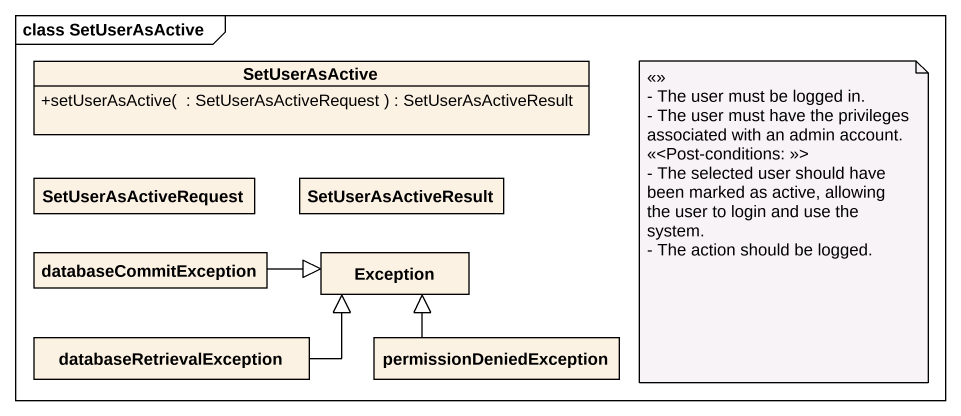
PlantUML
@startuml
mainframe class SetUserAsActive
hide circle
hide empty members
skinparam classAttributeIconSize 0
class SetUserAsActive {
  +setUserAsActive(  : SetUserAsActiveRequest ) : SetUserAsActiveResult
}
class SetUserAsActiveRequest
class SetUserAsActiveResult
class databaseCommitException
class "Exception" as Exception_
class databaseRetrievalException
class permissionDeniedException
databaseCommitException -right-|> Exception_
databaseRetrievalException -right-|> Exception_
permissionDeniedException -up-|> Exception_
note as N1
  <<>>
  - The user must be logged in.
  - The user must have the privileges associated with an admin account.
  <<<Post-conditions: >>>
  - The selected user should have been marked as active, allowing the user to login and use the system.
  - The action should be logged.
end note
@enduml
